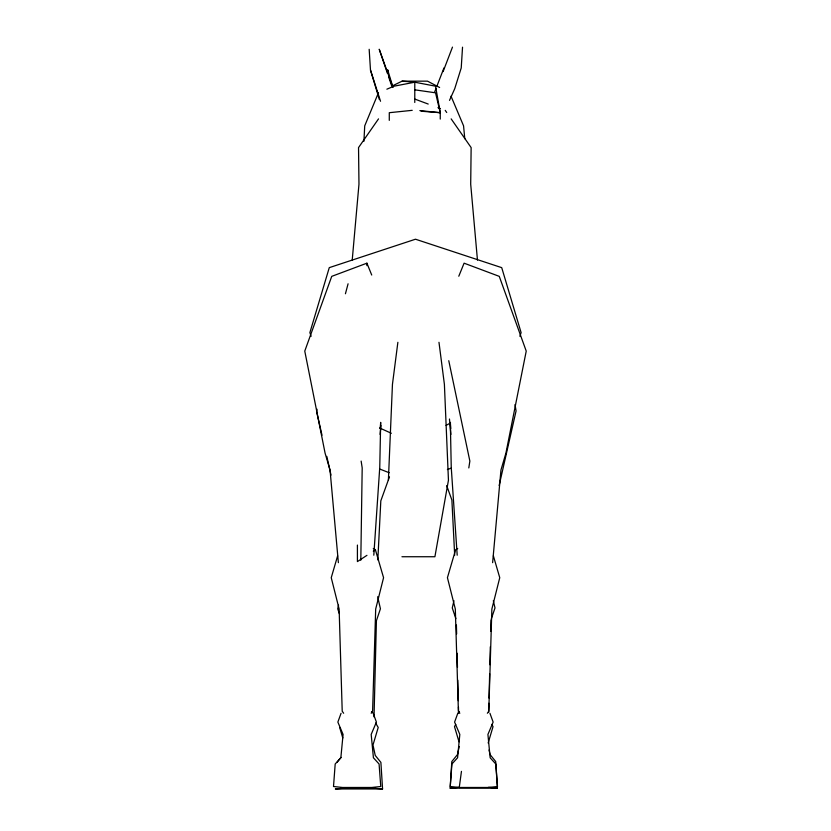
<?xml version="1.0" encoding="UTF-8"?>
<svg xmlns="http://www.w3.org/2000/svg" width="831" height="831" viewBox="0 0 831 831"><rect width="100%" height="100%" fill="white"/><g stroke="black" fill="none" stroke-linecap="round" stroke-linejoin="round"><path stroke-width="1.25" d="M389.282 120.37L389.282 112.704L412.218 110.336M414.773 102.473L414.794 82.207L402.09 81.158L391.972 86.102M374.033 716.914L376.422 620.684L380.432 608.78L377.648 596.731M488.69 712.229L488.919 703.244M489.044 698.113L489.656 673.733M489.875 664.748L490.321 646.788M490.706 631.394L490.996 619.843M388.389 480.235L392.45 384.338L397.872 342.31M377.825 559.907L380.816 500.864L389.479 476.849M363.916 141.28L364.726 125.845L378.479 92.698M360.81 560.229L362.191 467.936L361.142 461.08M462.535 47.18L461.226 67.945L454.734 88.699L449.519 100.364M489.054 749.946L490.051 754.569L495.712 761.549L497.395 788.12L450.142 788.12L451.815 761.549L457.486 754.569L459.221 746.477M373.805 555.212L379.757 467.282L380.671 422.366L380.224 428.619M352.219 260.082L358.971 184.212L358.535 147.586L378.521 118.875M492.627 562.67L500.958 470.014L505.913 453.155L526.231 351.098L499.265 276.359L464.093 263.178L458.795 276.224M380.12 434.436L380.951 425.441M459.46 711.575L457.798 713.278L454.599 722.087L459.813 734.438L457.58 757.779L451.919 764.001L450.236 786.51L459.263 787.476L461.454 771.365M468.809 467.936L469.858 461.08L448.771 360.696M317.058 409.236L316.642 411.802L322.002 435.215M499.14 485.522L516.061 410.961L515.033 404.552M338.539 605.165L337.708 608.78L339.308 613.548M453.944 600.709L452.272 607.949L455.876 618.648M443.1 71.601L452.48 47.118M345.436 293.759L348.075 283.786M337.635 555.846L331.247 577.69L339.131 609.04L342.216 711.232L343.639 713.247M488.161 742.987L493.032 726.637L491.755 724.435M519.874 336.306L521.11 332.618L501.716 267.644L415.49 239.214L329.273 267.644L309.88 332.618L311.116 336.306M491.391 618.648L494.996 607.949L493.334 600.709M341.063 713.278L337.864 722.087L343.078 734.438L340.845 757.779L335.184 764.001L333.511 786.51L342.528 787.476L371.737 787.476L380.764 786.51L379.081 764.001L373.42 757.779L371.187 734.438L376.401 722.087L373.202 713.278L371.54 711.575M434.665 91.961L436.067 88.346M436.992 85.946L443.983 67.893M455.772 724.435L454.495 726.637L459.013 741.823M371.177 713.247L372.6 711.232L375.685 609.04L383.569 577.69L375.404 549.779L373.285 548.47M487.361 713.247L488.784 711.232L491.869 609.04L499.753 577.69L493.365 555.846M336.991 762.391L341.042 757.405M366.938 555.347L357.413 561.6L357.413 545.074M373.285 551.171L375.404 549.779M457.715 548.47L455.596 549.779L447.431 577.69L455.315 609.04L458.4 711.232L459.823 713.247M446.081 425.41L450.537 422.927M386.862 89.187L394.039 86.185L414.794 82.207L435.537 86.185L440.253 112.704L440.253 119.093M371.727 275.04L366.907 263.178L331.735 276.359L304.769 351.098L325.087 453.155L330.042 470.014L338.373 562.67M447.39 469.557L451.036 468.206M450.142 788.12L459.159 787.331M382.572 788.962L335.319 788.962L344.335 788.172L373.545 788.172L382.572 788.962L380.889 762.391L375.228 755.41L372.994 745.002L378.209 727.478L375.664 723.074M402.09 81.158L427.518 81.158L439.63 87.504M459.263 787.476L488.472 787.476L497.489 786.51L495.816 764.001L490.155 757.779L487.922 734.438L493.136 722.087L489.937 713.278M401.944 556.739L434.904 556.739L448.449 480.235L444.398 384.338L438.976 342.31M421.14 111.219L440.253 112.704L435.537 92.812L414.794 89.831M488.368 787.331L497.395 788.12M419.863 110.596L440.253 112.704M414.835 99.086L428.214 104.052M437.937 107.666L440.368 108.56M379.538 468.954L389.188 472.725M379.622 427.965L391.37 433.283M445.229 110.367L446.714 112.497M451.16 118.875L471.135 147.586L470.699 184.212L477.461 260.082M451.015 96.147L463.563 125.845L464.778 138.715M446.683 485.616L451.887 500.023L454.682 555.222M392.71 86.86L379.227 49.237L387.454 73.429M388.69 77.065L391.567 85.531M369.172 49.299L370.481 70.064L380.536 101.268M370.481 70.064L379.351 99.523M388.119 72.567L387.724 70.022L392.99 87.4M339.671 727.478L342.798 737.99M326.791 456.364L331.018 475.114M387.724 70.022L388.15 72.463M449.457 419.011L450.88 434.436M450.776 428.619L450.329 422.366L451.243 467.282L457.195 555.212M456.406 624.974L456.635 633.96M457.112 653.208L457.466 667.314M457.777 680.153L458.297 700.678M458.452 707.098L458.608 713.507M366.907 263.178L366.907 265.65"/></g></svg>
